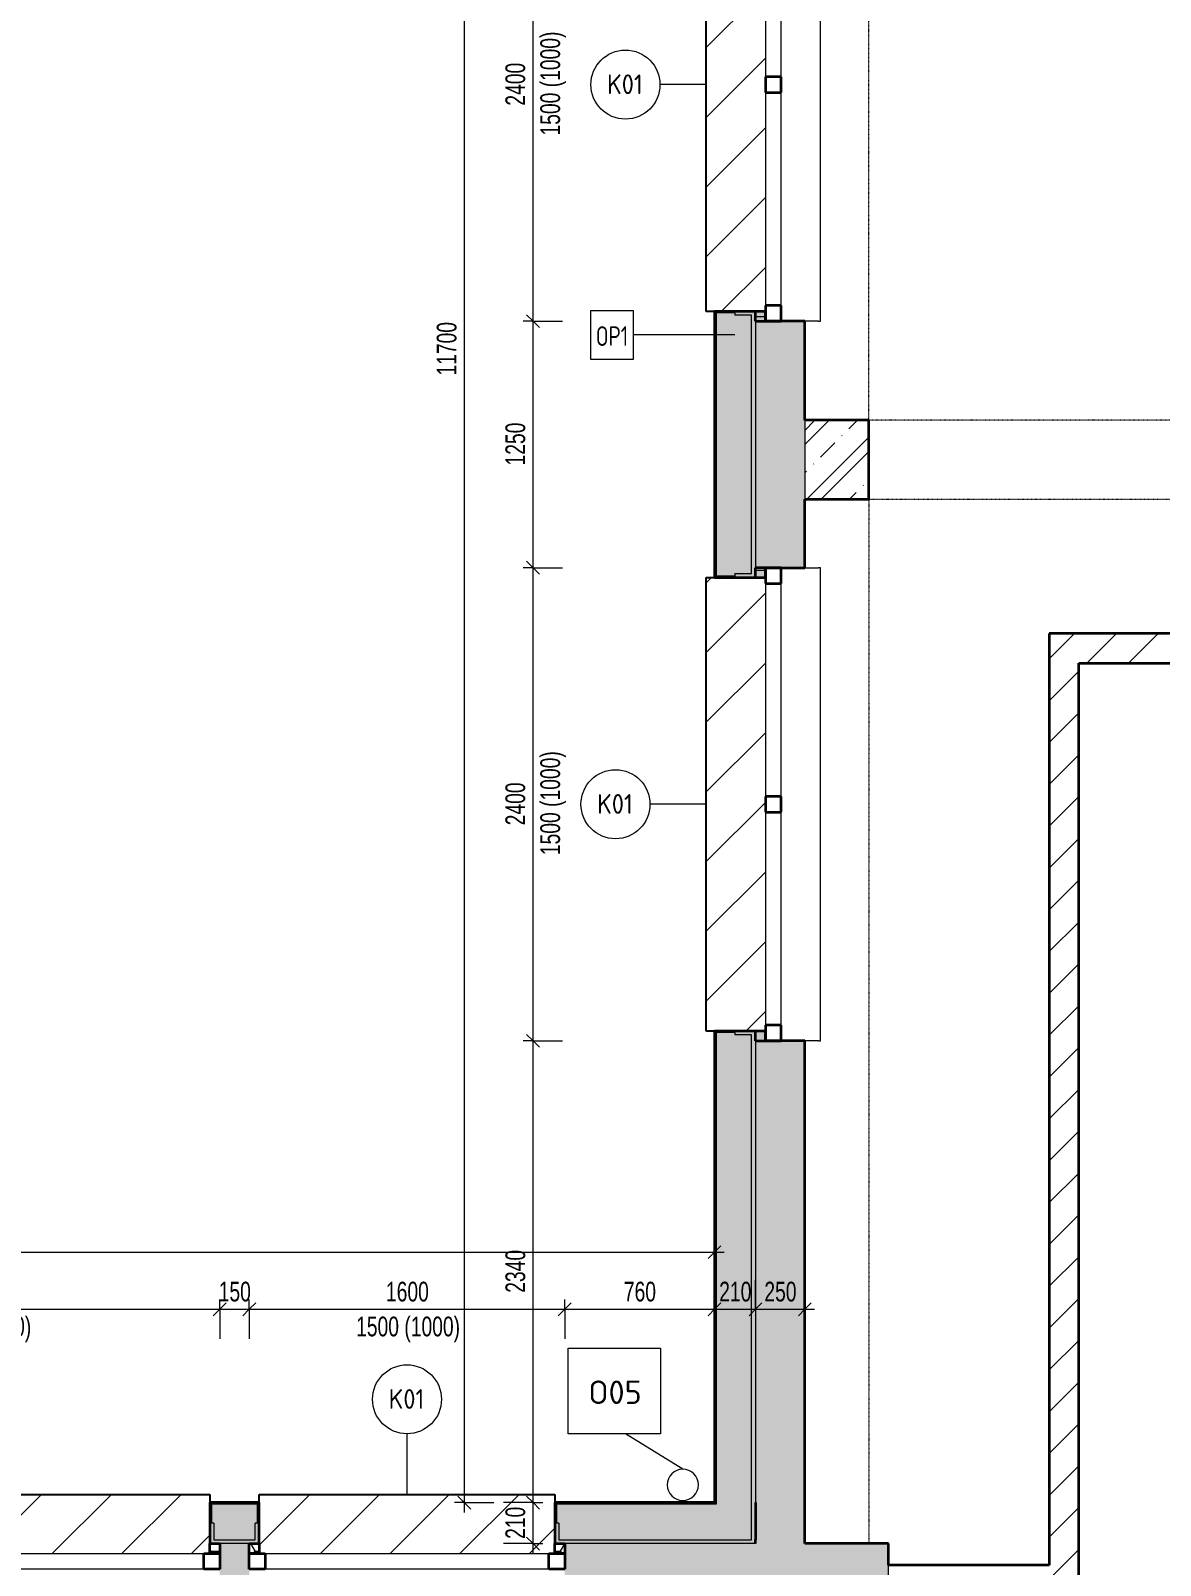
# Model space of a CAD drawing. Header units: millimetres. Extents: x -3281 to 232784, y -45352 to 20466.
# Drawn here: x 12877 to 18606, y -16253 to -8470 of the extents above; entities that cross this region are included whole.
import ezdxf

# ---------------------------------------------------------------- set-up
doc = ezdxf.new("R2010")
doc.units = ezdxf.units.MM
doc.linetypes.add('Dash dot dot', pattern=[5, 2, -1, 0, -1, 0, -1])
for name, color, linetype, lineweight in [('A-ANNO-DIMS', 211, 'Continuous', 9), ('A-ANNO-DIMS-50', 211, 'Continuous', 9), ('A-DETL', 90, 'Continuous', 13), ('A-GENM', 13, 'Continuous', 13), ('A-GLAZ', 151, 'Continuous', 13), ('A-WALL', 113, 'Continuous', 13), ('A-WALL-IDEN', 211, 'Continuous', 9), ('E-POWR-CNDT-IDEN', 130, 'Continuous', 9), ('E-POWR-RISE', 130, 'Continuous', 13), ('Q-SPCQ', 91, 'Continuous', 13), ('Q-SPCQ-IDEN', 132, 'Continuous', 9)]:
    doc.layers.add(name, color=color, linetype=linetype, lineweight=lineweight)
doc.layers.add('A-DETL-MBND', color=5, linetype='Continuous')
doc.layers.add('A-WALL-PATT', color=111, linetype='Continuous')
doc.styles.add('Arial_1', font='arial.ttf', dxfattribs={"width": 0.7, "height": 100})
doc.styles.add('ISOCPEUR', font='isocpeur.ttf', dxfattribs={"width": 0.75, "height": 100})
doc.styles.add('ISOCPEUR_1', font='isocpeur.ttf', dxfattribs={"width": 0.9, "height": 100})
doc.styles.add('ISOCPEUR_2', font='isocpeur.ttf', dxfattribs={"height": 119.0625})
doc.dimstyles.new('Vnitřní_-_průhledné_1', dxfattribs={"dimscale": 304.8, "dimtxt": 102.02594, "dimasz": 0.213255, "dimexe": 0.164042, "dimexo": 0.0625, "dimgap": 0.032808, "dimtad": 1, "dimdec": 0, "dimrnd": 5, "dimzin": 0, "dimdsep": 46, "dimtxsty": 'Arial_1', "dimblk1": 'OBLIQUE', "dimblk2": 'OBLIQUE', "dimsah": 1, "dimcen": 0.09, "dimdle": 0.164042, "dimazin": 0, "dimtfac": 1, "dimtdec": 4, "dimtix": 1, "dimtmove": 0, "dimatfit": 3, "dimfxl": 0.492126, "dimfxlon": 1, "dimtvp": 1, "dimtolj": 1, "dimtzin": 0, "dimarcsym": 2})
pattern_1 = [(45, (0, 0), (-106.066, 106.066), [])]
pattern_2 = [(45, (0, 0), (0.0007, 353.5527), []), (315, (0, 0), (353.552, 0), []), (270, (153.68, 9.56), (176.771, -176.771), [19.139, -334.416]), (270, (199.87, 9.56), (176.771, -176.771), [19.139, -334.416]), (0, (166.57, 23.1), (176.771, 176.771), [19.139, -334.416]), (0, (166.57, -23.1), (176.771, 176.771), [19.139, -334.416]), (45, (153.68, 9.56), (0.0007, 353.5527), [19.139, -230.861]), (45, (186.35, -23.1), (0.0007, 353.5527), [19.139, -230.861]), (315, (186.35, 23.1), (353.552, 0), [19.139, -230.861]), (315, (153.68, -9.56), (353.552, 0), [19.139, -230.861])]

# ---------------------------------------------------------------- blocks, each defined once
blk = doc.blocks.new('OKNO_2k_ - OKNO_2k_2400 x 1500-2030614-1NP_NÁVRH A')
at = {"layer": 'A-GLAZ'}
h = blk.add_hatch(dxfattribs=at)
h.set_pattern_fill('FP_44', color=256, style=0, pattern_type=2)
h.set_pattern_definition([(270, (8743.276, 16677.74), (43.3, -75), [50, -100]), (330, (8743.276, 16627.74), (86.60191, -0.0011), [50, -100]), (210, (8743.276, 16627.74), (-43.30191, -74.9989), [50, -100])])
h.paths.add_polyline_path([(-1200, 126), (-1200, 75), (-1150, 75), (-1150, 126)])
h.paths.add_polyline_path([(1150, 75), (1200, 75), (1200, 126), (1150, 126)])
at = {"layer": 'A-GLAZ', "lineweight": 35}
for p, q in [((-1150, 126), (-1200, 126)), ((-1200, 126), (-1200, 75)), ((-1150, 75), (-1150, 126)), ((1150, 126), (1150, 75)), ((1200, 126), (1150, 126)), ((1200, 75), (1200, 126)), ((-1200, 75), (-1150, 75)), ((-1200, 75), (-1200, -5)), ((-1120, 75), (-1200, 75)), ((-1120, -5), (-1120, 75)), ((40, 75), (-40, 75)), ((-40, 75), (-40, -5)), ((40, -5), (40, 75)), ((1200, 75), (1120, 75)), ((1120, 75), (1120, -5)), ((1150, 75), (1200, 75)), ((1200, -5), (1200, 75)), ((-1200, -5), (-1120, -5)), ((-40, -5), (40, -5)), ((1120, -5), (1200, -5))]:
    blk.add_line(p, q, dxfattribs=at)
at = {"layer": 'A-GLAZ'}
for p, q in [((-40, 75), (-1120, 75)), ((1120, 75), (40, 75)), ((-1120, -5), (-40, -5)), ((40, -5), (1120, -5))]:
    blk.add_line(p, q, dxfattribs=at)
blk = doc.blocks.new('parapet s nosem_vnitní - parapet s nosem_vnitní-1280305-1NP_NÁVRH A')
at = {"layer": 'A-GENM'}
for p, q in [((-1200, -190), (-1200, -120)), ((1200, -120), (1200, -190)), ((-1200, -190), (-1200, -200)), ((-1200, -200), (1200, -200)), ((1200, -200), (1200, -190))]:
    blk.add_line(p, q, dxfattribs=at)
blk = doc.blocks.new('parapet_ext - parapet_ext-1801991-1NP_NÁVRH A')
at = {"layer": 'Q-SPCQ'}
h = blk.add_hatch(dxfattribs=at)
h.set_pattern_fill('FP_45', color=11, style=0, pattern_type=2)
h.set_pattern_definition([(315, (8743.28, 16602.74), (176.7767, 176.7767), [])])
h.paths.add_polyline_path([(-1150, 154), (-1150, 0), (1150, 0), (1150, 300), (-1150, 300), (-1150, 255)])
at = {"layer": 'Q-SPCQ', "color": 21, "lineweight": 25}
for p, q in [((-1150, 258), (-1150, 300)), ((-1150, 300), (1150, 300)), ((1150, 300), (1150, 258))]:
    blk.add_line(p, q, dxfattribs=at)
blk = doc.blocks.new('OKNO_2k_ - OKNO_2k_2400 x 1500-V3-1NP_NÁVRH A')
at = {"layer": 'A-GLAZ'}
h = blk.add_hatch(dxfattribs=at)
h.set_pattern_fill('FP_46', color=256, style=0, pattern_type=2)
h.set_pattern_definition([(270, (12393.276, 16677.74), (43.3, -75), [50, -100]), (330, (12393.276, 16627.74), (86.601905, -0.0011), [50, -100]), (210, (12393.276, 16627.74), (-43.301905, -74.9989), [50, -100])])
h.paths.add_polyline_path([(-1200, 126), (-1200, 75), (-1150, 75), (-1150, 126)])
h.paths.add_polyline_path([(1150, 75), (1200, 75), (1200, 126), (1150, 126)])
at = {"layer": 'A-GLAZ', "lineweight": 35}
for p, q in [((-1150, 126), (-1200, 126)), ((-1200, 126), (-1200, 75)), ((-1150, 75), (-1150, 126)), ((1150, 126), (1150, 75)), ((1200, 126), (1150, 126)), ((1200, 75), (1200, 126)), ((-1200, 75), (-1150, 75)), ((-1200, 75), (-1200, -5)), ((-1120, 75), (-1200, 75)), ((-1120, -5), (-1120, 75)), ((40, 75), (-40, 75)), ((-40, 75), (-40, -5)), ((40, -5), (40, 75)), ((1200, 75), (1120, 75)), ((1120, 75), (1120, -5)), ((1150, 75), (1200, 75)), ((1200, -5), (1200, 75)), ((-1200, -5), (-1120, -5)), ((-40, -5), (40, -5)), ((1120, -5), (1200, -5))]:
    blk.add_line(p, q, dxfattribs=at)
at = {"layer": 'A-GLAZ'}
for p, q in [((-40, 75), (-1120, 75)), ((1120, 75), (40, 75)), ((-1120, -5), (-40, -5)), ((40, -5), (1120, -5))]:
    blk.add_line(p, q, dxfattribs=at)
blk = doc.blocks.new('parapet_ext - parapet_ext-V4-1NP_NÁVRH A')
at = {"layer": 'Q-SPCQ'}
h = blk.add_hatch(dxfattribs=at)
h.set_pattern_fill('FP_47', color=11, style=0, pattern_type=2)
h.set_pattern_definition([(315, (12393.28, 16602.74), (176.7767, 176.7767), [])])
h.paths.add_polyline_path([(-1150, 154), (-1150, 0), (1150, 0), (1150, 300), (-1150, 300), (-1150, 255)])
at = {"layer": 'Q-SPCQ', "color": 21, "lineweight": 25}
for p, q in [((-1150, 258), (-1150, 300)), ((-1150, 300), (1150, 300)), ((1150, 300), (1150, 258))]:
    blk.add_line(p, q, dxfattribs=at)
blk = doc.blocks.new('OKNO_2k_ - OKNO_2k_2450 x 1500-2030607-1NP_NÁVRH A')
at = {"layer": 'A-GLAZ'}
h = blk.add_hatch(dxfattribs=at)
h.set_pattern_fill('FP_148', color=256, style=0, pattern_type=2)
h.set_pattern_definition([(180, (12610.28, -16293.276), (-75, -43.3), [50, -100]), (240, (12560.28, -16293.276), (-0.0011, -86.601905), [50, -100]), (120, (12560.28, -16293.276), (-74.9989, 43.301905), [50, -100])])
h.paths.add_polyline_path([(1175, -100), (1175, -151), (1225, -151), (1225, -100)])
h.paths.add_polyline_path([(-1175, -100), (-1225, -100), (-1225, -151), (-1175, -151)])
at = {"layer": 'A-GLAZ', "lineweight": 35}
for p, q in [((-1225, -20), (-1145, -20)), ((-1225, -100), (-1225, -20)), ((-1145, -20), (-1145, -100)), ((-40, -20), (40, -20)), ((-40, -100), (-40, -20)), ((40, -20), (40, -100)), ((1145, -20), (1225, -20)), ((1145, -100), (1145, -20)), ((1225, -20), (1225, -100)), ((-1225, -100), (-1175, -100)), ((-1225, -151), (-1225, -100)), ((-1145, -100), (-1225, -100)), ((-1175, -151), (-1225, -151)), ((-1175, -100), (-1175, -151)), ((40, -100), (-40, -100)), ((1225, -100), (1145, -100)), ((1175, -100), (1225, -100)), ((1175, -151), (1175, -100)), ((1225, -151), (1175, -151)), ((1225, -100), (1225, -151))]:
    blk.add_line(p, q, dxfattribs=at)
at = {"layer": 'A-GLAZ'}
for p, q in [((-1145, -20), (-40, -20)), ((40, -20), (1145, -20)), ((-40, -100), (-1145, -100)), ((1145, -100), (40, -100))]:
    blk.add_line(p, q, dxfattribs=at)
blk = doc.blocks.new('parapet_ext - parapet_ext-2030597-1NP_NÁVRH A')
at = {"layer": 'Q-SPCQ'}
h = blk.add_hatch(dxfattribs=at)
h.set_pattern_fill('FP_149', color=11, style=0, pattern_type=2)
h.set_pattern_definition([(225, (12610.28, -16193.28), (176.7767, -176.7767), [])])
h.paths.add_polyline_path([(-1175, 0), (-1175, -300), (1175, -300), (1175, 0), (-1145, 0)])
at = {"layer": 'Q-SPCQ', "color": 21, "lineweight": 25}
for p, q in [((-1175, -300), (-1175, -258)), ((1175, -300), (-1175, -300)), ((1175, -258), (1175, -300))]:
    blk.add_line(p, q, dxfattribs=at)
blk = doc.blocks.new('OKNO_1k - OKNO_1k_1600 x 1500-2034287-1NP_NÁVRH A')
at = {"layer": 'A-GLAZ'}
h = blk.add_hatch(dxfattribs=at)
h.set_pattern_fill('FP_150', color=256, style=0, pattern_type=2)
h.set_pattern_definition([(180, (14785.28, -16293.276), (-75, -43.3), [50, -100]), (240, (14735.28, -16293.276), (-0.0011, -86.601905), [50, -100]), (120, (14735.28, -16293.276), (-74.9989, 43.301905), [50, -100])])
h.paths.add_polyline_path([(-800, -100), (-800, -151), (-750, -151), (-750, -100)])
h.paths.add_polyline_path([(750, -100), (750, -151), (800, -151), (800, -100)])
at = {"layer": 'A-GLAZ', "lineweight": 35}
for p, q in [((-800, -20), (-720, -20)), ((-800, -100), (-800, -20)), ((-720, -20), (-720, -100)), ((720, -20), (800, -20)), ((720, -100), (720, -20)), ((800, -20), (800, -100)), ((-800, -100), (-750, -100)), ((-800, -151), (-800, -100)), ((-720, -100), (-800, -100)), ((-750, -151), (-800, -151)), ((-750, -100), (-750, -151)), ((800, -100), (720, -100)), ((750, -100), (800, -100)), ((750, -151), (750, -100)), ((800, -151), (750, -151)), ((800, -100), (800, -151))]:
    blk.add_line(p, q, dxfattribs=at)
at = {"layer": 'A-GLAZ'}
for p, q in [((-720, -20), (720, -20)), ((720, -100), (-720, -100))]:
    blk.add_line(p, q, dxfattribs=at)
blk = doc.blocks.new('parapet_ext - parapet_ext-2030606-1NP_NÁVRH A')
at = {"layer": 'Q-SPCQ'}
h = blk.add_hatch(dxfattribs=at)
h.set_pattern_fill('FP_151', color=11, style=0, pattern_type=2)
h.set_pattern_definition([(225, (14785.28, -16193.28), (176.7767, -176.7767), [])])
h.paths.add_polyline_path([(-720, 0), (-750, 0), (-750, -300), (750, -300), (750, 0), (456.3, 0)])
at = {"layer": 'Q-SPCQ', "color": 21, "lineweight": 25}
for p, q in [((-750, -300), (-750, -258)), ((750, -300), (-750, -300)), ((750, -258), (750, -300))]:
    blk.add_line(p, q, dxfattribs=at)
blk = doc.blocks.new('DIMBLOCK73-1NP_NÁVRH A')
at = {"layer": 'A-ANNO-DIMS-50'}
for p, q in [((11385.3, -14954.8), (11385.3, -14904.8)), ((13835.3, -14954.8), (13835.3, -14904.8)), ((11385.3, -14954.8), (13835.3, -14954.8)), ((11385.3, -14954.8), (11385.3, -15104.8)), ((13835.3, -14954.8), (13835.3, -15104.8))]:
    blk.add_line(p, q, dxfattribs=at)
at = {"layer": 'A-ANNO-DIMS-50', "lineweight": 18}
for p, q in [((11385.3, -14954.8), (11417.8, -14922.3)), ((13835.3, -14954.8), (13867.8, -14922.3)), ((11385.3, -14954.8), (11352.8, -14987.3)), ((13835.3, -14954.8), (13802.8, -14987.3))]:
    blk.add_line(p, q, dxfattribs=at)
at = {"layer": 'A-ANNO-DIMS-50', "color": 0, "char_height": 100, "attachment_point": 1, "line_spacing_factor": 0.941778, "style": 'Arial_1'}
for s, insert, width in [('2450', (12503.5, -14815), 256.164), ('1500 (1000)', (12352.1, -14992), 619.69)]:
    blk.add_mtext(s, dxfattribs=dict(at, insert=insert, width=width))
blk = doc.blocks.new('_Oblique')
at = {"color": 0, "linetype": 'ByBlock', "lineweight": -2}
blk.add_line((-0.5, -0.5), (0.5, 0.5), dxfattribs=at)
blk = doc.blocks.new('DIMBLOCK74-1NP_NÁVRH A')
at = {"layer": 'A-ANNO-DIMS-50'}
for p, q in [((13835.3, -14954.8), (13835.3, -14904.8)), ((13985.3, -14954.8), (13985.3, -14904.8)), ((13835.3, -14954.8), (13985.3, -14954.8)), ((13835.3, -14954.8), (13835.3, -15104.8)), ((13985.3, -14954.8), (13985.3, -15104.8))]:
    blk.add_line(p, q, dxfattribs=at)
at = {"layer": 'A-ANNO-DIMS-50', "lineweight": 18}
for p, q in [((13835.3, -14954.8), (13867.8, -14922.3)), ((13985.3, -14954.8), (14017.8, -14922.3)), ((13835.3, -14954.8), (13802.8, -14987.3)), ((13985.3, -14954.8), (13952.8, -14987.3))]:
    blk.add_line(p, q, dxfattribs=at)
at = {"layer": 'A-ANNO-DIMS-50', "color": 0, "insert": (13830.2, -14815), "char_height": 100, "width": 192.123, "attachment_point": 1, "line_spacing_factor": 0.941778, "style": 'Arial_1'}
blk.add_mtext('150', dxfattribs=at)
blk = doc.blocks.new('DIMBLOCK75-1NP_NÁVRH A')
at = {"layer": 'A-ANNO-DIMS-50'}
for p, q in [((13985.3, -14954.8), (13985.3, -14904.8)), ((15585.3, -14954.8), (15585.3, -14904.8)), ((13985.3, -14954.8), (15585.3, -14954.8)), ((13985.3, -14954.8), (13985.3, -15104.8)), ((15585.3, -14954.8), (15585.3, -15104.8))]:
    blk.add_line(p, q, dxfattribs=at)
at = {"layer": 'A-ANNO-DIMS-50', "lineweight": 18}
for p, q in [((13985.3, -14954.8), (14017.8, -14922.3)), ((15585.3, -14954.8), (15617.8, -14922.3)), ((13985.3, -14954.8), (13952.8, -14987.3)), ((15585.3, -14954.8), (15552.8, -14987.3))]:
    blk.add_line(p, q, dxfattribs=at)
at = {"layer": 'A-ANNO-DIMS-50', "color": 0, "char_height": 100, "attachment_point": 1, "line_spacing_factor": 0.941778, "style": 'Arial_1'}
for s, insert, width in [('1600', (14678.5, -14815), 256.164), ('1500 (1000)', (14527.1, -14992), 619.69)]:
    blk.add_mtext(s, dxfattribs=dict(at, insert=insert, width=width))
blk = doc.blocks.new('DIMBLOCK76-1NP_NÁVRH A')
at = {"layer": 'A-ANNO-DIMS-50'}
for p, q in [((16344.7, -14954.8), (16344.7, -14804.8)), ((15585.3, -14954.8), (15585.3, -14904.8)), ((15585.3, -14954.8), (16344.7, -14954.8)), ((15585.3, -14954.8), (15585.3, -15104.8)), ((16344.7, -14954.8), (16344.7, -15004.8))]:
    blk.add_line(p, q, dxfattribs=at)
at = {"layer": 'A-ANNO-DIMS-50', "lineweight": 18}
for p, q in [((15585.3, -14954.8), (15617.8, -14922.3)), ((16344.7, -14954.8), (16377.2, -14922.3)), ((15585.3, -14954.8), (15552.8, -14987.3)), ((16344.7, -14954.8), (16312.2, -14987.3))]:
    blk.add_line(p, q, dxfattribs=at)
at = {"layer": 'A-ANNO-DIMS-50', "color": 0, "insert": (15885, -14815), "char_height": 100, "width": 192.123, "attachment_point": 1, "line_spacing_factor": 0.941778, "style": 'Arial_1'}
blk.add_mtext('760', dxfattribs=at)
blk = doc.blocks.new('DIMBLOCK77-1NP_NÁVRH A')
at = {"layer": 'A-ANNO-DIMS-50'}
for p, q in [((16344.7, -14954.8), (16344.7, -14804.8)), ((16552.7, -14954.8), (16552.7, -14804.8)), ((16344.7, -14954.8), (16552.7, -14954.8)), ((16344.7, -14954.8), (16344.7, -15004.8)), ((16552.7, -14954.8), (16552.7, -15004.8))]:
    blk.add_line(p, q, dxfattribs=at)
at = {"layer": 'A-ANNO-DIMS-50', "lineweight": 18}
for p, q in [((16344.7, -14954.8), (16377.2, -14922.3)), ((16552.7, -14954.8), (16585.2, -14922.3)), ((16344.7, -14954.8), (16312.2, -14987.3)), ((16552.7, -14954.8), (16520.2, -14987.3))]:
    blk.add_line(p, q, dxfattribs=at)
at = {"layer": 'A-ANNO-DIMS-50', "color": 0, "insert": (16368.7, -14815), "char_height": 100, "width": 192.123, "attachment_point": 1, "line_spacing_factor": 0.941778, "style": 'Arial_1'}
blk.add_mtext('210', dxfattribs=at)
blk = doc.blocks.new('DIMBLOCK78-1NP_NÁVRH A')
at = {"layer": 'A-ANNO-DIMS-50'}
for p, q in [((16552.7, -14954.8), (16552.7, -14804.8)), ((16802.7, -14954.8), (16802.7, -14804.8)), ((16552.7, -14954.8), (16852.7, -14954.8)), ((16552.7, -14954.8), (16552.7, -15004.8)), ((16802.7, -14954.8), (16802.7, -15004.8))]:
    blk.add_line(p, q, dxfattribs=at)
at = {"layer": 'A-ANNO-DIMS-50', "lineweight": 18}
for p, q in [((16552.7, -14954.8), (16585.2, -14922.3)), ((16802.7, -14954.8), (16835.2, -14922.3)), ((16552.7, -14954.8), (16520.2, -14987.3)), ((16802.7, -14954.8), (16770.2, -14987.3))]:
    blk.add_line(p, q, dxfattribs=at)
at = {"layer": 'A-ANNO-DIMS-50', "color": 0, "insert": (16597.7, -14815), "char_height": 100, "width": 192.123, "attachment_point": 1, "line_spacing_factor": 0.941778, "style": 'Arial_1'}
blk.add_mtext('250', dxfattribs=at)
blk = doc.blocks.new('DIMBLOCK90-1NP_NÁVRH A')
at = {"layer": 'A-ANNO-DIMS-50'}
for p, q in [((15424.4, -15935.3), (15274.4, -15935.3)), ((15424.4, -16193.3), (15424.4, -15935.3)), ((15424.4, -15935.3), (15474.4, -15935.3)), ((15424.4, -16143.3), (15274.4, -16143.3)), ((15424.4, -16143.3), (15474.4, -16143.3))]:
    blk.add_line(p, q, dxfattribs=at)
at = {"layer": 'A-ANNO-DIMS-50', "lineweight": 18}
for p, q in [((15424.4, -15935.3), (15391.9, -15902.8)), ((15424.4, -15935.3), (15456.9, -15967.8)), ((15424.4, -16143.3), (15391.9, -16110.8)), ((15424.4, -16143.3), (15456.9, -16175.8))]:
    blk.add_line(p, q, dxfattribs=at)
at = {"layer": 'A-ANNO-DIMS-50', "color": 0, "insert": (15284.5, -16119.3), "char_height": 100, "width": 192.123, "attachment_point": 1, "rotation": 90, "line_spacing_factor": 0.941778, "style": 'Arial_1'}
blk.add_mtext('210', dxfattribs=at)
blk = doc.blocks.new('DIMBLOCK91-1NP_NÁVRH A')
at = {"layer": 'A-ANNO-DIMS-50'}
for p, q in [((15424.4, -13593.3), (15374.4, -13593.3)), ((15424.4, -15935.3), (15424.4, -13593.3)), ((15424.4, -13593.3), (15574.4, -13593.3)), ((15424.4, -15935.3), (15274.4, -15935.3)), ((15424.4, -15935.3), (15474.4, -15935.3))]:
    blk.add_line(p, q, dxfattribs=at)
at = {"layer": 'A-ANNO-DIMS-50', "lineweight": 18}
for p, q in [((15424.4, -13593.3), (15391.9, -13560.8)), ((15424.4, -13593.3), (15456.9, -13625.8)), ((15424.4, -15935.3), (15391.9, -15902.8)), ((15424.4, -15935.3), (15456.9, -15967.8))]:
    blk.add_line(p, q, dxfattribs=at)
at = {"layer": 'A-ANNO-DIMS-50', "color": 0, "insert": (15284.5, -14871), "char_height": 100, "width": 256.164, "attachment_point": 1, "rotation": 90, "line_spacing_factor": 0.941778, "style": 'Arial_1'}
blk.add_mtext('2340', dxfattribs=at)
blk = doc.blocks.new('DIMBLOCK92-1NP_NÁVRH A')
at = {"layer": 'A-ANNO-DIMS-50'}
for p, q in [((15424.4, -11193.3), (15374.4, -11193.3)), ((15424.4, -13593.3), (15424.4, -11193.3)), ((15424.4, -11193.3), (15574.4, -11193.3)), ((15424.4, -13593.3), (15374.4, -13593.3)), ((15424.4, -13593.3), (15574.4, -13593.3))]:
    blk.add_line(p, q, dxfattribs=at)
at = {"layer": 'A-ANNO-DIMS-50', "lineweight": 18}
for p, q in [((15424.4, -11193.3), (15391.9, -11160.8)), ((15424.4, -11193.3), (15456.9, -11225.8)), ((15424.4, -13593.3), (15391.9, -13560.8)), ((15424.4, -13593.3), (15456.9, -13625.8))]:
    blk.add_line(p, q, dxfattribs=at)
at = {"layer": 'A-ANNO-DIMS-50', "color": 0, "char_height": 100, "attachment_point": 1, "rotation": 90, "line_spacing_factor": 0.941778, "style": 'Arial_1'}
for s, insert, width in [('1500 (1000)', (15461.5, -12651.5), 619.69), ('2400', (15284.5, -12500), 256.164)]:
    blk.add_mtext(s, dxfattribs=dict(at, insert=insert, width=width))
blk = doc.blocks.new('DIMBLOCK93-1NP_NÁVRH A')
at = {"layer": 'A-ANNO-DIMS-50'}
for p, q in [((15424.4, -9943.3), (15374.4, -9943.3)), ((15424.4, -11193.3), (15424.4, -9943.3)), ((15424.4, -9943.3), (15574.4, -9943.3)), ((15424.4, -11193.3), (15374.4, -11193.3)), ((15424.4, -11193.3), (15574.4, -11193.3))]:
    blk.add_line(p, q, dxfattribs=at)
at = {"layer": 'A-ANNO-DIMS-50', "lineweight": 18}
for p, q in [((15424.4, -9943.3), (15391.9, -9910.8)), ((15424.4, -9943.3), (15456.9, -9975.8)), ((15424.4, -11193.3), (15391.9, -11160.8)), ((15424.4, -11193.3), (15456.9, -11225.8))]:
    blk.add_line(p, q, dxfattribs=at)
at = {"layer": 'A-ANNO-DIMS-50', "color": 0, "insert": (15284.5, -10675), "char_height": 100, "width": 256.164, "attachment_point": 1, "rotation": 90, "line_spacing_factor": 0.941778, "style": 'Arial_1'}
blk.add_mtext('1250', dxfattribs=at)
blk = doc.blocks.new('DIMBLOCK94-1NP_NÁVRH A')
at = {"layer": 'A-ANNO-DIMS-50'}
for p, q in [((15424.4, -7543.3), (15374.4, -7543.3)), ((15424.4, -9943.3), (15424.4, -7543.3)), ((15424.4, -7543.3), (15574.4, -7543.3)), ((15424.4, -9943.3), (15374.4, -9943.3)), ((15424.4, -9943.3), (15574.4, -9943.3))]:
    blk.add_line(p, q, dxfattribs=at)
at = {"layer": 'A-ANNO-DIMS-50', "lineweight": 18}
for p, q in [((15424.4, -7543.3), (15391.9, -7510.8)), ((15424.4, -7543.3), (15456.9, -7575.8)), ((15424.4, -9943.3), (15391.9, -9910.8)), ((15424.4, -9943.3), (15456.9, -9975.8))]:
    blk.add_line(p, q, dxfattribs=at)
at = {"layer": 'A-ANNO-DIMS-50', "color": 0, "char_height": 100, "attachment_point": 1, "rotation": 90, "line_spacing_factor": 0.941778, "style": 'Arial_1'}
for s, insert, width in [('1500 (1000)', (15461.5, -9001.5), 619.69), ('2400', (15284.5, -8850), 256.164)]:
    blk.add_mtext(s, dxfattribs=dict(at, insert=insert, width=width))
blk = doc.blocks.new('DIMBLOCK131-1NP_NÁVRH A')
at = {"layer": 'A-ANNO-DIMS-50'}
for p, q in [((15075.9, -4186.1), (15075.9, -15985.3)), ((15075.9, -4236.1), (15025.9, -4236.1)), ((15075.9, -4236.1), (15225.9, -4236.1)), ((15075.9, -15935.3), (15025.9, -15935.3)), ((15075.9, -15935.3), (15225.9, -15935.3))]:
    blk.add_line(p, q, dxfattribs=at)
at = {"layer": 'A-ANNO-DIMS-50', "lineweight": 18}
for p, q in [((15075.9, -4236.1), (15043.4, -4203.6)), ((15075.9, -4236.1), (15108.4, -4268.6)), ((15075.9, -15935.3), (15043.4, -15902.8)), ((15075.9, -15935.3), (15108.4, -15967.8))]:
    blk.add_line(p, q, dxfattribs=at)
at = {"layer": 'A-ANNO-DIMS-50', "color": 0, "insert": (14936.1, -10219.1), "char_height": 100, "width": 320.204, "attachment_point": 1, "rotation": 90, "line_spacing_factor": 0.941778, "style": 'Arial_1'}
blk.add_mtext('11700', dxfattribs=at)
blk = doc.blocks.new('Popiska speciální vybavení - Popiska okna_Bublina-1426311-1NP_NÁVRH A')
at = {"layer": 'Q-SPCQ-IDEN'}
blk.add_circle((0, 0), 3.5, dxfattribs=at)
blk = doc.blocks.new('DIMBLOCK207-1NP_NÁVRH A')
at = {"layer": 'A-ANNO-DIMS-50'}
for p, q in [((6970.8, -14665.2), (6970.8, -14515.2)), ((16344.7, -14665.2), (16344.7, -14515.2)), ((6920.8, -14665.2), (16394.7, -14665.2)), ((6970.8, -14665.2), (6970.8, -14715.2)), ((16344.7, -14665.2), (16344.7, -14715.2))]:
    blk.add_line(p, q, dxfattribs=at)
at = {"layer": 'A-ANNO-DIMS-50', "lineweight": 18}
for p, q in [((6970.8, -14665.2), (7003.3, -14632.7)), ((16344.7, -14665.2), (16377.2, -14632.7)), ((6970.8, -14665.2), (6938.3, -14697.7)), ((16344.7, -14665.2), (16312.2, -14697.7))]:
    blk.add_line(p, q, dxfattribs=at)
at = {"layer": 'A-ANNO-DIMS-50', "color": 0, "insert": (11551, -14525.4), "char_height": 100, "width": 256.164, "attachment_point": 1, "line_spacing_factor": 0.941778, "style": 'Arial_1'}
blk.add_mtext('9375', dxfattribs=at)

msp = doc.modelspace()

# ---------------------------------------------------------------- hatches: boundary and pattern name
at = {"layer": 'A-WALL-PATT', "lineweight": 13}
h = msp.add_hatch(dxfattribs=at)
h.set_pattern_fill('FP_12', color=11, style=0, pattern_type=2)
h.set_pattern_definition(pattern_2)
h.paths.add_polyline_path([(16532.7, -15943.3), (16532.7, -13563.3), (16448.7, -13563.3), (16448.7, -13551.3), (16352.7, -13551.3), (16352.7, -15943.3), (16475.1, -15943.3)])
h.paths.add_polyline_path([(16448.7, -11235.3), (16448.7, -11223.3), (16532.7, -11223.3), (16532.7, -9913.3), (16448.7, -9913.3), (16448.7, -9901.3), (16352.7, -9901.3), (16352.7, -11235.3)])
h.paths.add_polyline_path([(16352.7, -7585.3), (16448.7, -7585.3), (16448.7, -7573.3), (16532.7, -7573.3), (16532.7, -4286.1), (16352.7, -4286.1), (16352.7, -5949.8)])
at = {"layer": 'A-WALL-PATT'}
h = msp.add_hatch(color=11, dxfattribs=at)
h.paths.add_polyline_path([(16532.7, -16123.3), (16552.7, -16123.3), (16552.7, -13543.3), (16448.7, -13543.3), (16448.7, -13563.3), (16532.7, -13563.3), (16532.7, -16046.7)])
h.paths.add_polyline_path([(16448.7, -11243.3), (16552.7, -11243.3), (16552.7, -9893.3), (16448.7, -9893.3), (16448.7, -9913.3), (16532.7, -9913.3), (16532.7, -11223.3), (16448.7, -11223.3), (16448.7, -11240.3)])
h.paths.add_polyline_path([(16448.7, -7593.3), (16552.7, -7593.3), (16552.4, -4286.1), (16532.7, -4286.1), (16532.7, -7573.3), (16448.7, -7573.3), (16448.7, -7590.3)])
at = {"layer": 'A-WALL-PATT', "lineweight": 13}
h = msp.add_hatch(dxfattribs=at)
h.set_pattern_fill('FP_11', color=256, angle=-135, style=0, pattern_type=2)
h.set_pattern_definition([(315, (16552.74, -10086.55), (143.684, 143.684), []), (270, (16620.04, -10315.5), (143.684, -143.684), [25.4, -261.968]), (315, (16620.04, -10340.9), (143.684, 143.684), [25.4, -177.8]), (360, (16638, -10358.86), (143.684, 143.684), [25.4, -261.968]), (45, (16663.4, -10358.86), (-143.684, 143.684), [25.4, -177.8]), (270, (16681.37, -10315.5), (143.684, -143.684), [25.4, -261.968]), (315, (16663.4, -10297.53), (143.684, 143.684), [25.4, -177.8]), (360, (16638, -10297.53), (143.684, 143.684), [25.4, -261.968]), (45, (16620.04, -10315.5), (-143.684, 143.684), [25.4, -177.8]), (315, (16704.59, -10382.08), (143.684, 143.684), [50.8, -152.4])])
h.paths.add_polyline_path([(16802.7, -16143.3), (16802.7, -13593.3), (16602.7, -13593.3), (16602.7, -13543.3), (16552.7, -13543.3), (16552.7, -16143.3)])
h.paths.add_polyline_path([(16602.7, -11243.3), (16602.7, -11193.3), (16802.7, -11193.3), (16802.7, -9943.3), (16602.7, -9943.3), (16602.7, -9893.3), (16552.7, -9893.3), (16552.7, -11243.3)])
h.paths.add_polyline_path([(16602.7, -7593.3), (16602.7, -7543.3), (16802.7, -7543.3), (16802.7, -4286.1), (16552.7, -4286.1), (16552.7, -7593.3)])
h = msp.add_hatch(dxfattribs=at)
h.set_pattern_fill('FP_10', color=256, angle=225, style=0, pattern_type=2)
h.set_pattern_definition([(45, (0, 0), (-179.605, 179.605), []), (45, (71.84, 6e-12), (-179.605, 179.605), []), (45, (215.53, 2e-11), (-107.763, 251.4472), [101.6, -50.8, 1.676, -49.124])])
h.paths.add_polyline_path([(16904.4, -10845.8), (17127.7, -10845.8), (17127.7, -10445.8), (16802.7, -10445.8), (16802.7, -10845.8)])
h = msp.add_hatch(dxfattribs=at)
h.set_pattern_fill('FP_4', color=256, style=0, pattern_type=2)
h.set_pattern_definition(pattern_1)
h.paths.add_polyline_path([(18092.5, -18362.5), (18192.5, -18362.5), (18192.5, -11527.5), (18042.5, -11527.5), (18042.5, -18362.5)])
h = msp.add_hatch(dxfattribs=at)
h.set_pattern_fill('FP_4', color=256, style=0, pattern_type=2)
h.set_pattern_definition(pattern_1)
h.paths.add_polyline_path([(19529.4, -11677.5), (19529.4, -11527.5), (18192.5, -11527.5), (18192.5, -11677.5)])
h = msp.add_hatch(dxfattribs=at)
h.set_pattern_fill('FP_12', color=11, style=0, pattern_type=2)
h.set_pattern_definition(pattern_2)
h.paths.add_polyline_path([(6782.8, -16123.3), (6930, -16123.3), (6930, -16039.3), (6942, -16039.3), (6942, -15943.3), (6782.8, -15943.3), (6782.8, -16046.7)])
h.paths.add_polyline_path([(13899.8, -16123.3), (14015.3, -16123.3), (14015.3, -16039.3), (14027.3, -16039.3), (14027.3, -15943.3), (13793.3, -15943.3), (13793.3, -16039.3), (13805.3, -16039.3), (13805.3, -16123.3)])
h.paths.add_polyline_path([(9270, -16123.3), (9554.4, -16123.3), (9554.4, -16039.3), (9566.4, -16039.3), (9566.4, -15943.3), (9258, -15943.3), (9258, -16039.3), (9270, -16039.3), (9270, -16046.7)])
h.paths.add_polyline_path([(16532.7, -16123.3), (16532.7, -15943.3), (15543.3, -15943.3), (15543.3, -16039.3), (15555.3, -16039.3), (15555.3, -16123.3), (16045.9, -16123.3)])
h.paths.add_polyline_path([(11415.3, -16123.3), (11415.3, -16039.3), (11427.3, -16039.3), (11427.3, -15943.3), (10732.4, -15943.3), (10732.4, -16039.3), (10744.4, -16039.3), (10744.4, -16123.3), (10895.2, -16123.3)])
at = {"layer": 'A-WALL-PATT'}
h = msp.add_hatch(color=11, dxfattribs=at)
h.paths.add_polyline_path([(16552.7, -16143.3), (16552.7, -16123.3), (15555.3, -16123.3), (15555.3, -16039.3), (15535.3, -16039.3), (15535.3, -16142.3), (15585.3, -16142.3), (15585.3, -16143.3), (16532.7, -16143.3)])
h.paths.add_polyline_path([(6782.8, -16143.3), (6900, -16143.3), (6900, -16142.3), (6950, -16142.3), (6950, -16039.3), (6930, -16039.3), (6930, -16123.3), (6762.8, -16123.3), (6762.8, -16143.3)])
h.paths.add_polyline_path([(11385.3, -16143.3), (11385.3, -16142.3), (11435.3, -16142.3), (11435.3, -16039.3), (11415.3, -16039.3), (11415.3, -16123.3), (10744.4, -16123.3), (10744.4, -16039.3), (10724.4, -16039.3), (10724.4, -16142.3), (10774.4, -16142.3), (10774.4, -16143.3), (10895.2, -16143.3)])
h.paths.add_polyline_path([(9300, -16143.3), (9524.4, -16143.3), (9524.4, -16142.3), (9574.4, -16142.3), (9574.4, -16039.3), (9554.4, -16039.3), (9554.4, -16123.3), (9270, -16123.3), (9270, -16039.3), (9250, -16039.3), (9250, -16142.3), (9300, -16142.3)])
h.paths.add_polyline_path([(13835.3, -16143.3), (13985.3, -16143.3), (13985.3, -16142.3), (14035.3, -16142.3), (14035.3, -16039.3), (14015.3, -16039.3), (14015.3, -16123.3), (13805.3, -16123.3), (13805.3, -16039.3), (13785.3, -16039.3), (13785.3, -16142.3), (13835.3, -16142.3)])
at = {"layer": 'A-WALL-PATT', "lineweight": 13}
h = msp.add_hatch(dxfattribs=at)
h.set_pattern_fill('FP_16', color=256, angle=-135, style=0, pattern_type=2)
h.set_pattern_definition([(225, (11170.43, -16143.28), (143.684, -143.684), []), (180, (10941.48, -16210.58), (-143.684, -143.684), [25.4, -261.968]), (225, (10916.08, -16210.58), (143.684, -143.684), [25.4, -177.8]), (270, (10898.12, -16228.54), (143.684, -143.684), [25.4, -261.968]), (315, (10898.12, -16253.94), (143.684, 143.684), [25.4, -177.8]), (180, (10941.48, -16271.9), (-143.684, -143.684), [25.4, -261.968]), (225, (10959.44, -16253.94), (143.684, -143.684), [25.4, -177.8]), (270, (10959.44, -16228.54), (143.684, -143.684), [25.4, -261.968]), (315, (10941.48, -16210.58), (143.684, 143.684), [25.4, -177.8]), (225, (10874.9, -16295.12), (143.684, -143.684), [50.8, -152.4])])
h.paths.add_polyline_path([(16827.5, -16443.3), (17227.5, -16443.3), (17227.5, -16143.3), (15585.3, -16143.3), (15585.3, -16443.3), (16802.7, -16443.3)])
h.paths.add_polyline_path([(9369.4, -16443.3), (9524.4, -16443.3), (9524.4, -16143.3), (9300, -16143.3), (9300, -16443.3)])
h.paths.add_polyline_path([(6900, -16443.3), (6900, -16143.3), (5257.1, -16143.3), (5257.1, -16443.3), (6762.8, -16443.3)])
h.paths.add_polyline_path([(10774.4, -16443.3), (11385.3, -16443.3), (11385.3, -16143.3), (10774.4, -16143.3), (10774.4, -16273.3)])
h.paths.add_polyline_path([(13835.3, -16443.3), (13985.3, -16443.3), (13985.3, -16143.3), (13835.3, -16143.3), (13835.3, -16273.3)])

# ---------------------------------------------------------------- linework, layer by layer
at = {"layer": 'A-DETL', "linetype": 'Dash dot dot'}
for p, q in [((17127.7, -10445.8), (17127.7, -4686.1)), ((22875.3, -10445.8), (17127.7, -10445.8)), ((17127.7, -10845.8), (17127.7, -16143.3)), ((17127.7, -10845.8), (22875.3, -10845.8))]:
    msp.add_line(p, q, dxfattribs=at)
at = {"layer": 'A-DETL-MBND', "lineweight": 13}
for p, q in [((16342.7, -11243.3), (16342.7, -9893.3)), ((16342.7, -15935.3), (16342.7, -13543.3))]:
    msp.add_line(p, q, dxfattribs=at)
at = {"layer": 'A-WALL', "color": 10, "lineweight": 35}
for p, q in [((16602.7, -9893.3), (16344.7, -9893.3)), ((16344.7, -9893.3), (16344.7, -11243.3)), ((16344.7, -11243.3), (16602.7, -11243.3)), ((16602.7, -13543.3), (16344.7, -13543.3)), ((16344.7, -13543.3), (16344.7, -15935.3)), ((14035.3, -15935.3), (13785.3, -15935.3)), ((13785.3, -15935.3), (13785.3, -16142.3)), ((14035.3, -16142.3), (14035.3, -15935.3)), ((16344.7, -15935.3), (15535.3, -15935.3)), ((15535.3, -15935.3), (15535.3, -16142.3)), ((16552.7, -16143.3), (16552.7, -16123.3))]:
    msp.add_line(p, q, dxfattribs=at)
at = {"layer": 'A-WALL', "color": 1}
for p, q in [((16347.7, -9896.3), (16347.7, -11240.3)), ((16448.7, -9896.3), (16347.7, -9896.3)), ((16352.7, -9901.3), (16352.7, -11235.3)), ((16448.7, -9901.3), (16352.7, -9901.3)), ((16448.7, -9893.3), (16448.7, -9913.3)), ((16532.7, -9913.3), (16448.7, -9913.3)), ((16532.7, -11223.3), (16532.7, -9913.3)), ((16347.7, -11240.3), (16448.7, -11240.3)), ((16352.7, -11235.3), (16448.7, -11235.3)), ((16448.7, -11223.3), (16448.7, -11243.3)), ((16448.7, -11223.3), (16532.7, -11223.3)), ((16347.7, -13546.3), (16347.7, -15938.3)), ((16448.7, -13546.3), (16347.7, -13546.3)), ((16352.7, -13551.3), (16352.7, -15943.3)), ((16448.7, -13551.3), (16352.7, -13551.3)), ((16448.7, -13543.3), (16448.7, -13563.3)), ((16532.7, -13563.3), (16448.7, -13563.3)), ((16532.7, -16123.3), (16532.7, -13563.3)), ((14032.3, -15938.3), (13788.3, -15938.3)), ((13788.3, -15938.3), (13788.3, -16039.3)), ((14027.3, -15943.3), (13793.3, -15943.3)), ((13793.3, -15943.3), (13793.3, -16039.3)), ((14027.3, -16039.3), (14027.3, -15943.3)), ((14032.3, -16039.3), (14032.3, -15938.3)), ((15538.3, -15938.3), (15538.3, -16039.3)), ((16347.7, -15938.3), (15538.3, -15938.3)), ((15543.3, -15943.3), (15543.3, -16039.3)), ((16352.7, -15943.3), (15543.3, -15943.3)), ((13805.3, -16039.3), (13785.3, -16039.3)), ((13805.3, -16039.3), (13805.3, -16123.3)), ((14035.3, -16039.3), (14015.3, -16039.3)), ((14015.3, -16123.3), (14015.3, -16039.3)), ((15555.3, -16039.3), (15535.3, -16039.3)), ((15555.3, -16039.3), (15555.3, -16123.3)), ((13805.3, -16123.3), (14015.3, -16123.3)), ((15555.3, -16123.3), (16532.7, -16123.3))]:
    msp.add_line(p, q, dxfattribs=at)
at = {"layer": 'A-WALL'}
for p, q in [((16552.7, -9893.3), (16552.7, -11243.3)), ((16802.7, -10445.8), (16802.7, -10845.8)), ((16552.7, -13543.3), (16552.7, -15935.3)), ((13985.3, -16143.3), (13835.3, -16143.3)), ((16552.7, -16143.3), (15585.3, -16143.3)), ((17227.5, -16403.3), (17227.5, -16253.3))]:
    msp.add_line(p, q, dxfattribs=at)
at = {"layer": 'A-WALL', "lineweight": 35}
for p, q in [((16602.7, -9943.3), (16602.7, -9893.3)), ((16802.7, -9943.3), (16602.7, -9943.3)), ((16802.7, -10445.8), (16802.7, -9943.3)), ((17127.7, -10445.8), (16802.7, -10445.8)), ((17127.7, -10845.8), (17127.7, -10445.8)), ((16802.7, -11193.3), (16802.7, -10845.8)), ((16802.7, -10845.8), (17127.7, -10845.8)), ((16602.7, -11243.3), (16602.7, -11193.3)), ((16602.7, -11193.3), (16802.7, -11193.3)), ((18042.5, -11527.5), (18042.5, -16253.3)), ((19529.4, -11527.5), (18042.5, -11527.5)), ((18192.5, -18362.5), (18192.5, -11677.5)), ((18192.5, -11677.5), (19529.4, -11677.5)), ((16602.7, -13593.3), (16602.7, -13543.3)), ((16802.7, -13593.3), (16602.7, -13593.3)), ((16802.7, -16143.3), (16802.7, -13593.3)), ((16552.7, -15935.3), (16552.7, -16123.3)), ((17227.5, -16143.3), (16802.7, -16143.3)), ((17227.5, -16253.3), (17227.5, -16143.3)), ((18042.5, -16253.3), (17227.5, -16253.3))]:
    msp.add_line(p, q, dxfattribs=at)
at = {"layer": 'A-WALL-IDEN'}
msp.add_line((16448.7, -10012.5), (15932, -10012.5), dxfattribs=at)
at = {"layer": 'A-WALL-IDEN', "flags": 128}
msp.add_lwpolyline([(15718.1, -9888.3), (15932, -9888.3), (15932, -10136.8), (15718.1, -10136.8)], close=True, dxfattribs=at)
at = {"layer": 'E-POWR-CNDT-IDEN'}
msp.add_line((16184.2, -15765.9), (15893.8, -15586.3), dxfattribs=at)
at = {"layer": 'E-POWR-CNDT-IDEN', "flags": 128}
msp.add_lwpolyline([(15603.4, -15151.6), (16071.1, -15151.6), (16071.1, -15586.3), (15603.4, -15586.3)], close=True, dxfattribs=at)
at = {"layer": 'E-POWR-RISE', "color": 11}
for start, end in [(90, 180), (0, 90), (180, 270), (270, 0)]:
    msp.add_arc((16184.2, -15845.4), 79.5, start, end, dxfattribs=at)
at = {"layer": 'Q-SPCQ-IDEN'}
for p, q in [((16302.7, -8743.3), (16068.1, -8743.3)), ((16302.7, -12393.3), (16017.7, -12393.3)), ((14785.3, -15893.3), (14785.3, -15586.3))]:
    msp.add_line(p, q, dxfattribs=at)

# ---------------------------------------------------------------- block references
at = {"layer": 'A-GENM', "rotation": 89.99999999999991}
for p in [(16682.7, -8743.3), (16682.7, -12393.3)]:
    msp.add_blockref('parapet s nosem_vnitní - parapet s nosem_vnitní-1280305-1NP_NÁVRH A', p, dxfattribs=at)
at = {"layer": 'A-GLAZ'}
for name, p, rotation in [('OKNO_2k_ - OKNO_2k_2400 x 1500-2030614-1NP_NÁVRH A', (16677.7, -8743.3), 89.99999999999991), ('OKNO_2k_ - OKNO_2k_2400 x 1500-V3-1NP_NÁVRH A', (16677.7, -12393.3), 89.99999999999991), ('OKNO_2k_ - OKNO_2k_2450 x 1500-2030607-1NP_NÁVRH A', (12610.3, -16293.3), 180), ('OKNO_1k - OKNO_1k_1600 x 1500-2034287-1NP_NÁVRH A', (14785.3, -16293.3), 180)]:
    msp.add_blockref(name, p, dxfattribs=dict(at, rotation=rotation))
at = {"layer": 'Q-SPCQ', "color": 21, "lineweight": 25}
for name, p, rotation in [('parapet_ext - parapet_ext-1801991-1NP_NÁVRH A', (16602.7, -8743.3), 89.99999999999991), ('parapet_ext - parapet_ext-V4-1NP_NÁVRH A', (16602.7, -12393.3), 89.99999999999991), ('parapet_ext - parapet_ext-2030597-1NP_NÁVRH A', (12610.3, -16193.3), 180), ('parapet_ext - parapet_ext-2030606-1NP_NÁVRH A', (14785.3, -16193.3), 180)]:
    msp.add_blockref(name, p, dxfattribs=dict(at, rotation=rotation))
at = {"layer": 'Q-SPCQ-IDEN', "xscale": 49.99999999999998, "yscale": 49.99999999999998, "zscale": 49.99999999999998}
for p in [(15893.1, -8743.3), (15842.7, -12393.3), (14785.3, -15411.3)]:
    msp.add_blockref('Popiska speciální vybavení - Popiska okna_Bublina-1426311-1NP_NÁVRH A', p, dxfattribs=at)

# ---------------------------------------------------------------- texts
at = {"layer": 'A-WALL-IDEN', "insert": (15743.1, -9968.7), "char_height": 100, "width": 195.411, "attachment_point": 1, "style": 'ISOCPEUR'}
msp.add_mtext('OP1', dxfattribs=at)
at = {"layer": 'Q-SPCQ-IDEN', "char_height": 100, "width": 223.671, "attachment_point": 1, "style": 'ISOCPEUR_1'}
for insert in [(15800.1, -8691.7), (15749.7, -12341.7), (14692.3, -15359.7)]:
    msp.add_mtext('K01', dxfattribs=dict(at, insert=insert))

# ---------------------------------------------------------------- dimensions: what is measured, and where the dimension line sits
at = {"layer": 'A-ANNO-DIMS'}
for base, p1, p2, override, picture, middle in [((15075.9, -15935.3), (15225.9, -4236.1), (15225.9, -15935.3), {"dimpost": '<>', "dimfxl": 11699.141778}, 'DIMBLOCK131-1NP_NÁVRH A', (15014.8, -10085.7)), ((15424.4, -9943.3), (15574.4, -11193.3), (15574.4, -9943.3), {"dimpost": '<>', "dimfxl": 1250}, 'DIMBLOCK93-1NP_NÁVRH A', (15363.3, -10568.3)), ((15424.4, -13593.3), (15274.4, -15935.3), (15574.4, -13593.3), {"dimpost": '<>', "dimfxl": 2361.136167}, 'DIMBLOCK91-1NP_NÁVRH A', (15363.3, -14764.3)), ((15424.4, -15935.3), (15274.4, -16143.3), (15274.4, -15935.3), {"dimpost": '<>', "dimfxl": 208}, 'DIMBLOCK90-1NP_NÁVRH A', (15363.3, -16039.3))]:
    dim = msp.add_linear_dim(base=base, p1=p1, p2=p2, angle=90, dimstyle='Vnitřní_-_průhledné_1', override=override, dxfattribs=at)
    dim.commit()
    dim.dimension.update_dxf_attribs({"geometry": picture, "text_midpoint": middle})
for base, p1, p2, picture, middle in [((15424.4, -7543.3), (15574.4, -9943.3), (15574.4, -7543.3), 'DIMBLOCK94-1NP_NÁVRH A', (15424.4, -8743.3)), ((15424.4, -11193.3), (15574.4, -13593.3), (15574.4, -11193.3), 'DIMBLOCK92-1NP_NÁVRH A', (15424.4, -12393.3))]:
    dim = msp.add_linear_dim(base=base, p1=p1, p2=p2, angle=90, text='<>\\X1500 (1000)', dimstyle='Vnitřní_-_průhledné_1', override={"dimpost": '<>', "dimfxl": 2400}, dxfattribs=at)
    dim.commit()
    dim.dimension.update_dxf_attribs({"geometry": picture, "text_midpoint": middle})
for base, p1, p2, override, picture, middle in [((16344.7, -14665.2), (6970.8, -14515.2), (16344.7, -14515.2), {"dimpost": '<>', "dimfxl": 9373.933729}, 'DIMBLOCK207-1NP_NÁVRH A', (11657.8, -14604.2)), ((13985.3, -14954.8), (13835.3, -15104.8), (13985.3, -15104.8), {"dimpost": '<>', "dimfxl": 150}, 'DIMBLOCK74-1NP_NÁVRH A', (13910.3, -14893.8)), ((16344.7, -14954.8), (15585.3, -15104.8), (16344.7, -14804.8), {"dimpost": '<>', "dimfxl": 816.565522}, 'DIMBLOCK76-1NP_NÁVRH A', (15965, -14893.8)), ((16552.7, -14954.8), (16344.7, -14804.8), (16552.7, -14804.8), {"dimpost": '<>', "dimfxl": 208}, 'DIMBLOCK77-1NP_NÁVRH A', (16448.7, -14893.8)), ((16802.7, -14954.8), (16552.7, -14804.8), (16802.7, -14804.8), {"dimpost": '<>', "dimfxl": 250}, 'DIMBLOCK78-1NP_NÁVRH A', (16677.7, -14893.8))]:
    dim = msp.add_linear_dim(base=base, p1=p1, p2=p2, dimstyle='Vnitřní_-_průhledné_1', override=override, dxfattribs=at)
    dim.commit()
    dim.dimension.update_dxf_attribs({"geometry": picture, "text_midpoint": middle})
for base, p1, p2, override, picture, middle in [((13835.3, -14954.8), (11385.3, -15104.8), (13835.3, -15104.8), {"dimpost": '<>', "dimfxl": 2450}, 'DIMBLOCK73-1NP_NÁVRH A', (12610.3, -14954.8)), ((15585.3, -14954.8), (13985.3, -15104.8), (15585.3, -15104.8), {"dimpost": '<>', "dimfxl": 1600}, 'DIMBLOCK75-1NP_NÁVRH A', (14785.3, -14954.8))]:
    dim = msp.add_linear_dim(base=base, p1=p1, p2=p2, text='<>\\X1500 (1000)', dimstyle='Vnitřní_-_průhledné_1', override=override, dxfattribs=at)
    dim.commit()
    dim.dimension.update_dxf_attribs({"geometry": picture, "text_midpoint": middle})

# ---------------------------------------------------------------- next in the draw order: texts
at = {"layer": 'E-POWR-CNDT-IDEN', "insert": (15705, -15316), "char_height": 119.06, "width": 316.667, "attachment_point": 1, "style": 'ISOCPEUR_2', "bg_fill": 3, "box_fill_scale": 1.25, "bg_fill_color": 256, "bg_fill_true_color": 13158600, "bg_fill_transparency": 0}
msp.add_mtext('O05', dxfattribs=at)

doc.saveas('drawing.dxf')
